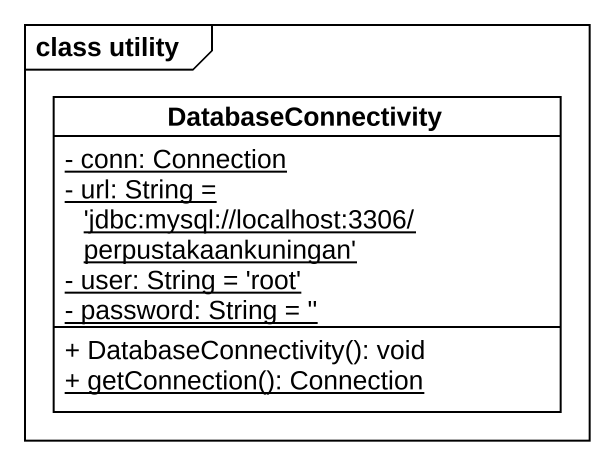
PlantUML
@startuml
mainframe class utility
hide circle
hide empty members
skinparam classAttributeIconSize 0
class DatabaseConnectivity {
  {static} - conn: Connection
  {static} - url: String = 'jdbc:mysql://localhost:3306/perpustakaankuningan'
  {static} - user: String = 'root'
  {static} - password: String = ''
  + DatabaseConnectivity(): void
  {static} + getConnection(): Connection
}
@enduml
